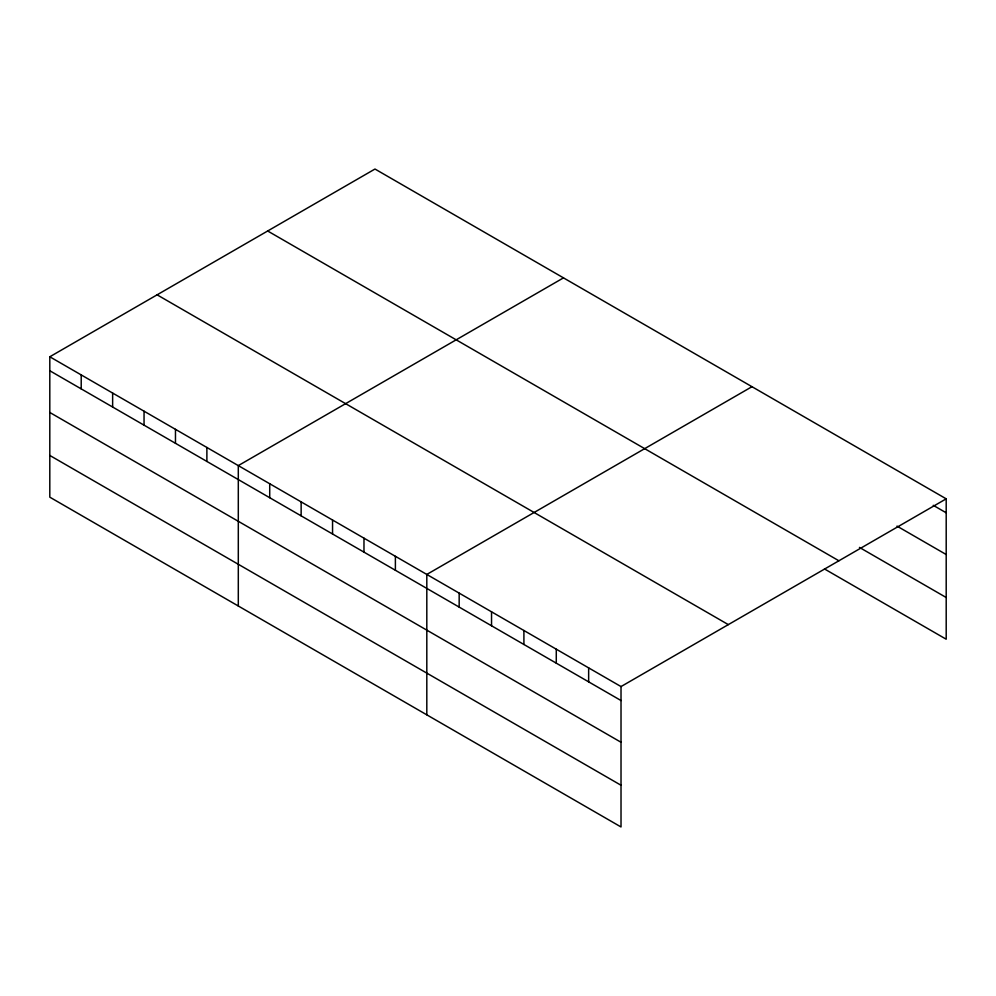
<?xml version="1.0" encoding="UTF-8"?>
<svg xmlns="http://www.w3.org/2000/svg" width="996" height="996" viewBox="0 0 996 996"><rect width="100%" height="100%" fill="white"/><g stroke="black" fill="none" stroke-linecap="round" stroke-linejoin="round"><path stroke-width="1.49" d="M621.018 742.257L621.018 686.568L49.8 356.78L49.8 497.166L621.018 826.966L621.018 742.257L49.8 412.469M824.489 568.953L946.2 639.22L946.2 498.834L374.982 169.034L49.8 356.78M563.487 277.872L238.305 465.605L238.305 606.004M751.98 386.697L426.811 574.443L426.811 714.829M621.018 686.568L946.2 498.834M933.252 505.321L946.2 512.803M896.998 526.112L946.2 554.523M859.448 547.414L946.2 597.5M267.675 230.997L838.893 560.785M157.107 294.828L728.325 624.617M49.8 370.749L621.018 700.537M49.8 455.446L621.018 785.246M588.648 667.88L588.648 681.849M556.278 649.193L556.278 663.162M523.908 630.505L523.908 644.474M491.538 611.818L491.538 625.787M459.168 593.13L459.168 607.099M395.387 556.303L395.387 570.272M363.976 538.164L363.976 552.133M332.552 520.024L332.552 533.993M301.141 501.884L301.141 515.853M269.717 483.745L269.717 497.714M206.882 447.478L206.882 461.447M175.47 429.338L175.47 443.307M144.047 411.199L144.047 425.168M112.635 393.059L112.635 407.028M81.211 374.919L81.211 388.888"/></g></svg>
